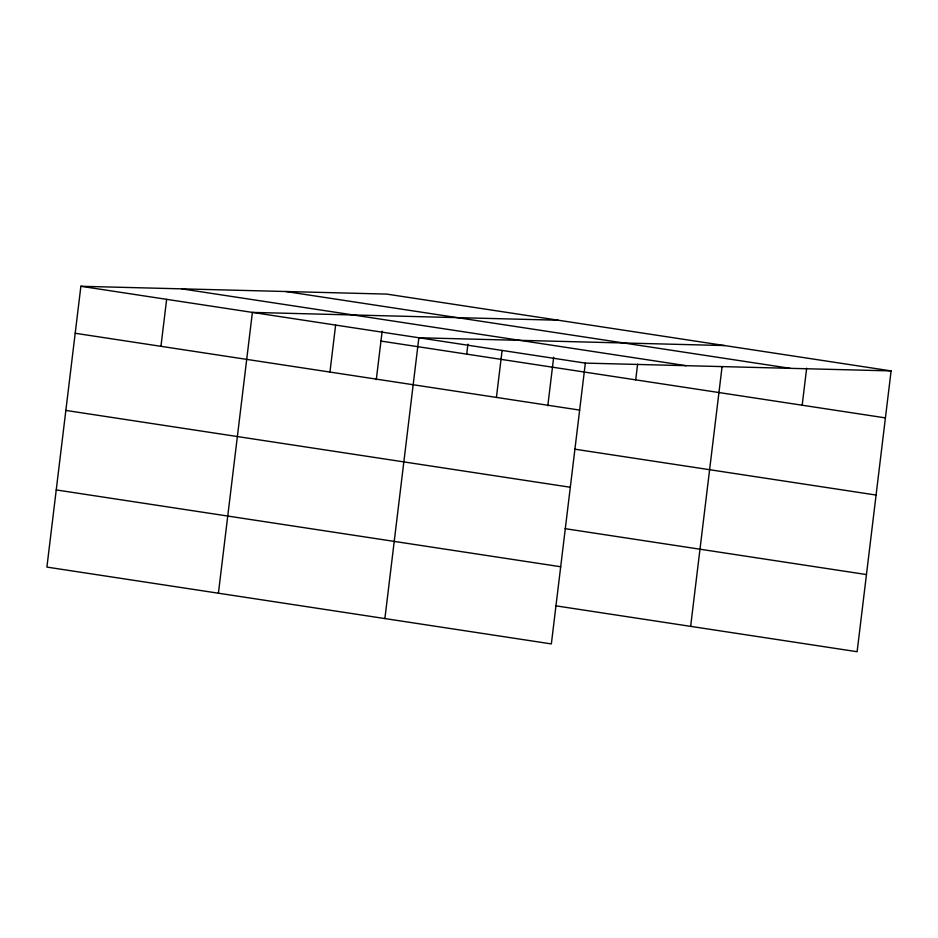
<?xml version="1.0" encoding="UTF-8"?>
<svg xmlns="http://www.w3.org/2000/svg" width="938" height="938" viewBox="0 0 938 938"><rect width="100%" height="100%" fill="white"/><g stroke="black" fill="none" stroke-linecap="round" stroke-linejoin="round"><path stroke-width="1.41" d="M891.1 370.909L386.644 294.086L80.879 286.278L46.9 567.091L551.356 643.914L585.335 363.112L891.1 370.909L857.121 651.722L555.753 605.819M160.949 346.321L166.636 299.339M218.413 593.203L252.392 312.401L558.157 320.21M329.953 372.058L335.628 325.076M376.29 379.644L382.165 331.102M384.885 618.564L418.864 337.762L724.628 345.559M466.714 354.13L467.921 344.164M496.425 397.419L502.1 350.437M547.804 405.767L553.678 357.226M635.706 379.867L637.606 364.202M690.649 626.361L722.049 366.91M802.178 405.216L806.657 368.2M285.738 291.507L790.195 368.341M181.784 288.857L686.241 365.691M80.879 286.278L585.335 363.112M380.957 341.069L885.413 417.891M75.192 333.26L579.661 410.094M574.701 449.161L876.08 495.053M65.859 410.422L570.316 487.256M565.086 528.657L866.454 574.56M56.233 489.929L560.701 566.751"/></g></svg>
